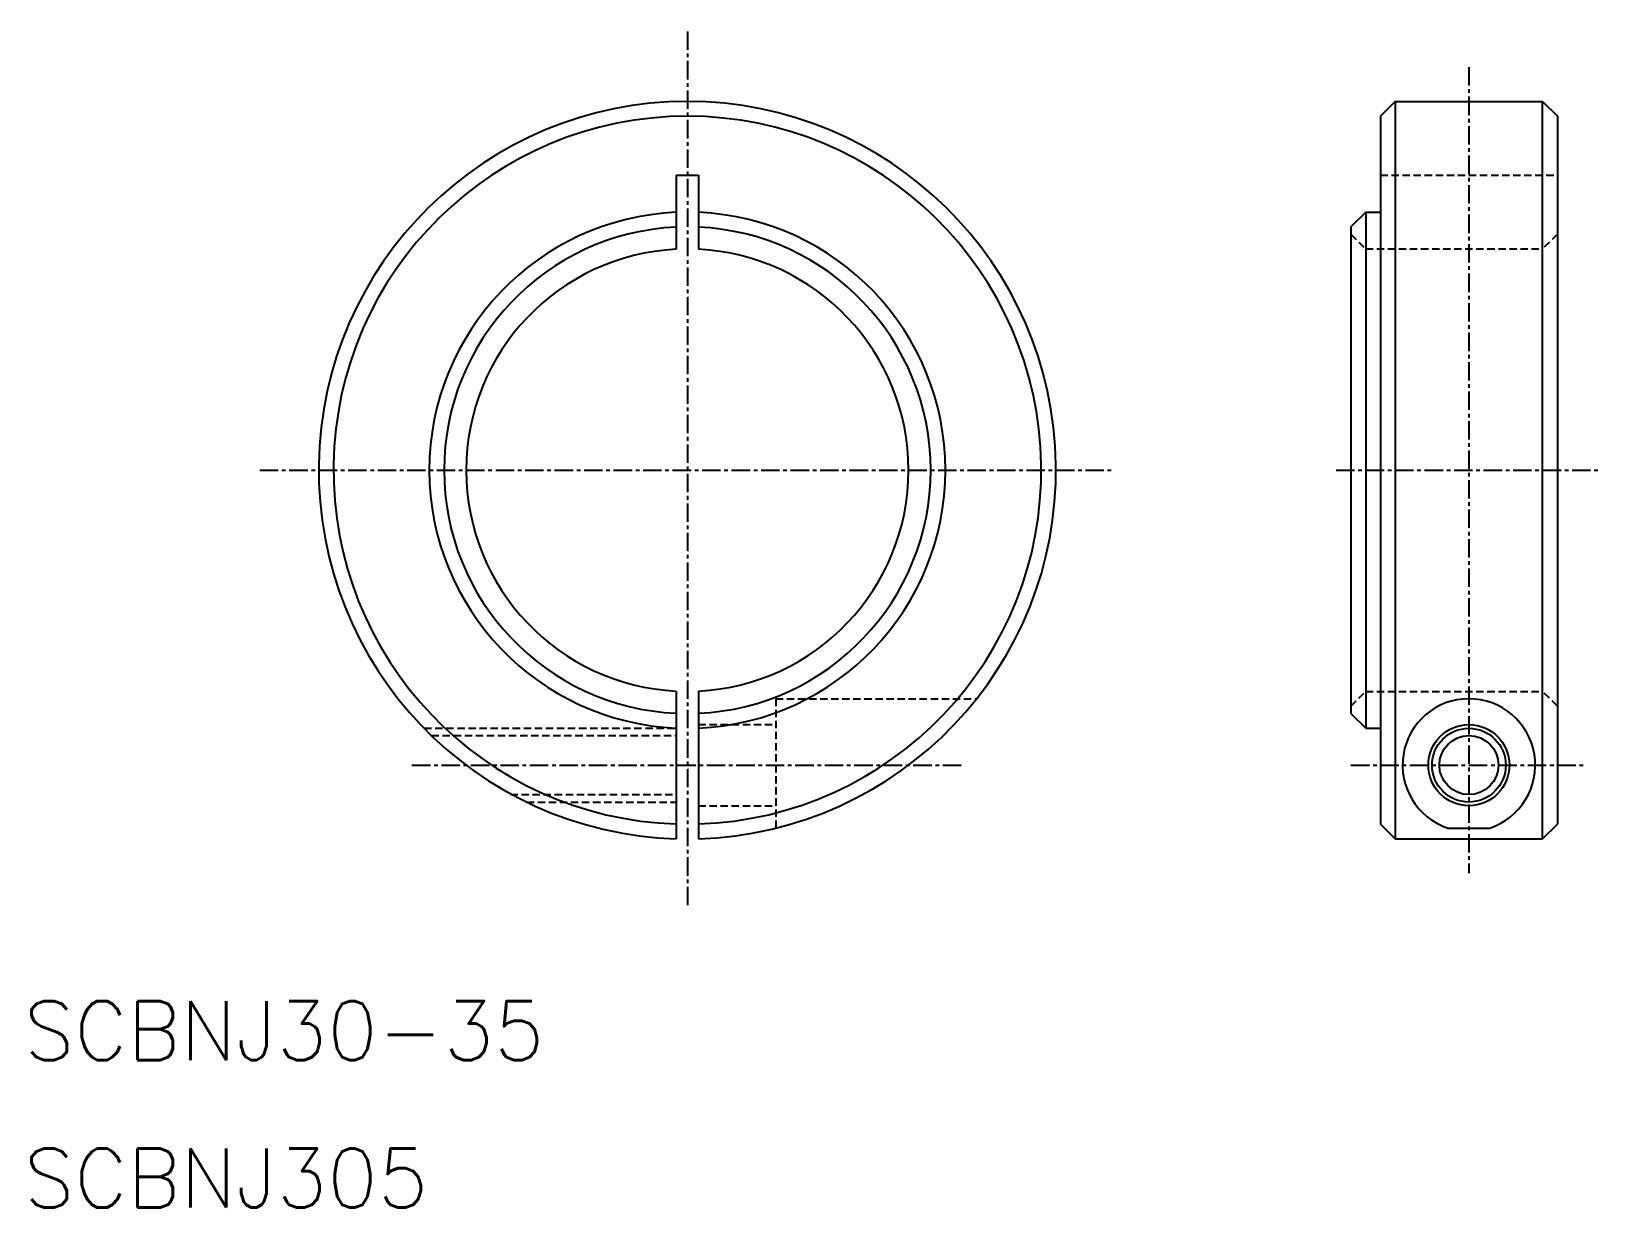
# Model space of a CAD drawing. Extents: x 11 to 117, y 10 to 90.
import ezdxf

# ---------------------------------------------------------------- set-up
doc = ezdxf.new("R2010")
doc.units = 0
doc.linetypes.add('CENTER', pattern=[2, 1.25, -0.25, 0.25, -0.25])
doc.linetypes.add('DASHED', pattern=[0.75, 0.5, -0.25])
doc.layers.get('0').update_dxf_attribs({"linetype": 'CONTINUOUS'})
doc.layers.add('CENTER', color=1, linetype='CENTER')
doc.styles.get("Standard").update_dxf_attribs({"font": 'txt.shx', "bigfont": 'bigfont.shx'})

msp = doc.modelspace()

# ---------------------------------------------------------------- linework, layer by layer
at = {"color": 7, "linetype": 'CONTINUOUS'}
for p, q in [((103, 85), (102, 84)), ((103, 85), (113, 85)), ((103, 85), (103, 35)), ((113, 85), (114, 84)), ((113, 35), (113, 85)), ((102, 84), (102, 36)), ((114, 84), (114, 36)), ((54.25, 80), (54.25, 74.98)), ((54.25, 80), (55.75, 80)), ((55.75, 80), (55.75, 74.98)), ((101, 77.5), (100, 76.5)), ((101, 77.5), (102, 77.5)), ((101, 77.5), (101, 42.5)), ((100, 76.5), (100, 43.5)), ((54.25, 45.02), (54.25, 35.01)), ((55.75, 45.02), (55.75, 35.01)), ((100, 43.5), (101, 42.5)), ((101, 42.5), (102, 42.5)), ((102, 36), (103, 35)), ((106.58, 35.73), (109.42, 35.73)), ((113, 35), (114, 36)), ((103, 35), (113, 35))]:
    msp.add_line(p, q, dxfattribs=at)
at = {"color": 3, "linetype": 'DASHED'}
for p, q in [((102, 80), (114, 80)), ((100, 76), (101, 75)), ((114, 76), (113, 75)), ((101, 75), (113, 75)), ((100, 44), (101, 45)), ((101, 45), (113, 45)), ((114, 44), (113, 45)), ((61, 44.5), (74.62, 44.5)), ((61, 44.5), (61, 35.73)), ((55.75, 42.75), (61, 42.75)), ((37.15, 42.5), (54.25, 42.5)), ((37.65, 42), (54.25, 42)), ((43, 38), (54.25, 38)), ((44.1, 37.5), (54.25, 37.5)), ((55.75, 37.25), (61, 37.25))]:
    msp.add_line(p, q, dxfattribs=at)
at = {"color": 7, "linetype": 'CONTINUOUS'}
for radius in [2.75, 2]:
    msp.add_circle((108, 40), radius, dxfattribs=at)
at = {"color": 3, "linetype": 'CONTINUOUS'}
msp.add_circle((108, 40), 2.5, dxfattribs=at)
at = {"color": 7, "linetype": 'CONTINUOUS'}
for centre, radius, start, end in [((55, 60), 25, 271.7191, 268.2809), ((55, 60), 24, 271.7908, 268.2092), ((55, 60), 17.5, 92.4563, 267.5437), ((55, 60), 17.5, 272.4563, 87.5437), ((55, 60), 16.5, 92.6053, 267.3947), ((55, 60), 16.5, 272.6053, 87.3947), ((55, 60), 15, 92.866, 267.134), ((55, 60), 15, 272.866, 87.134), ((108, 40), 4.5, 288.425, 251.575)]:
    msp.add_arc(centre, radius, start, end, dxfattribs=at)
at = {"layer": 'CENTER', "color": 1, "linetype": 'CENTER'}
for p, q in [((55, 89.75), (55, 30.25)), ((108, 87.33), (108, 32.67)), ((26, 60), (84, 60)), ((99, 60), (117, 60)), ((36.32, 40), (73.68, 40)), ((100, 40), (116, 40))]:
    msp.add_line(p, q, dxfattribs=at)

# ---------------------------------------------------------------- texts
at = {"color": 7, "linetype": 'CONTINUOUS'}
for s, p in [('SCBNJ30-35', (10, 20)), ('SCBNJ305', (10, 10))]:
    msp.add_text(s, height=4, dxfattribs=at).set_placement(p)

doc.saveas('drawing.dxf')
